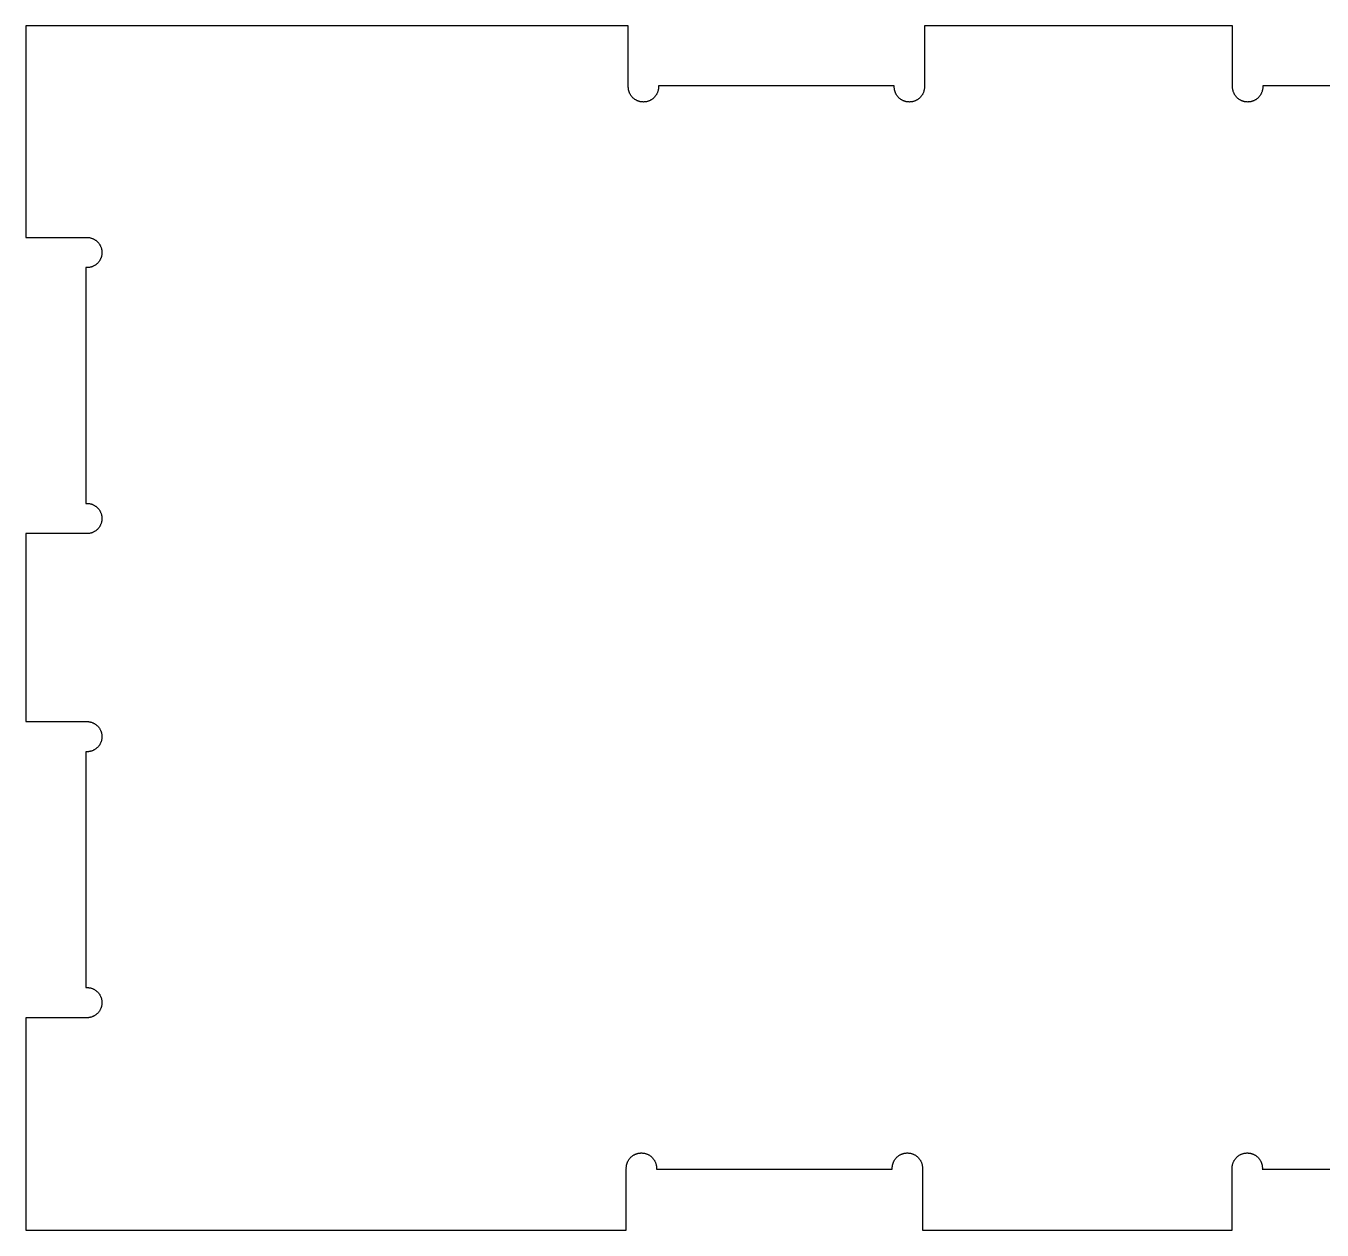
# Model space of a CAD drawing. Header units: millimetres. Extents: x 3.9 to 89.7, y 2 to 66.4.
# Drawn here: x 3.95 to 46.84, y 26.51 to 66.35 of the extents above; entities that cross this region are included whole.
import ezdxf

# ---------------------------------------------------------------- set-up
doc = ezdxf.new("R2010")
doc.units = ezdxf.units.MM
doc.layers.add('Cut', color=12, linetype='Continuous', true_color=0xc80000)

msp = doc.modelspace()

# ---------------------------------------------------------------- linework, layer by layer
at = {"layer": 'Cut'}
for p, q in [((23.881, 66.355), (3.947, 66.355)), ((3.947, 66.355), (3.947, 59.357)), ((23.881, 64.37), (23.881, 66.355)), ((43.877, 66.355), (33.681, 66.355)), ((33.681, 66.355), (33.681, 64.37)), ((43.877, 64.37), (43.877, 66.355)), ((23.88, 64.336), (23.881, 64.353)), ((23.881, 64.353), (23.881, 64.37)), ((23.881, 64.37), (23.881, 64.37)), ((32.682, 64.37), (24.879, 64.37)), ((24.879, 64.37), (24.88, 64.353)), ((24.88, 64.353), (24.88, 64.336)), ((32.681, 64.353), (32.682, 64.37)), ((32.681, 64.336), (32.681, 64.353)), ((33.681, 64.37), (33.68, 64.37)), ((33.68, 64.37), (33.68, 64.353)), ((33.68, 64.353), (33.681, 64.336)), ((43.876, 64.353), (43.877, 64.37)), ((43.876, 64.336), (43.876, 64.353)), ((43.877, 64.37), (43.877, 64.37)), ((52.678, 64.37), (44.875, 64.37)), ((44.875, 64.37), (44.876, 64.353)), ((44.876, 64.353), (44.876, 64.336)), ((23.881, 64.318), (23.88, 64.336)), ((23.882, 64.301), (23.881, 64.318)), ((23.883, 64.283), (23.882, 64.301)), ((23.885, 64.266), (23.883, 64.283)), ((23.888, 64.249), (23.885, 64.266)), ((23.892, 64.232), (23.888, 64.249)), ((23.896, 64.215), (23.892, 64.232)), ((23.9, 64.198), (23.896, 64.215)), ((23.905, 64.182), (23.9, 64.198)), ((23.911, 64.165), (23.905, 64.182)), ((23.917, 64.149), (23.911, 64.165)), ((23.924, 64.133), (23.917, 64.149)), ((23.931, 64.117), (23.924, 64.133)), ((23.939, 64.102), (23.931, 64.117)), ((23.948, 64.086), (23.939, 64.102)), ((23.957, 64.071), (23.948, 64.086)), ((23.966, 64.057), (23.957, 64.071)), ((23.976, 64.043), (23.966, 64.057)), ((23.987, 64.029), (23.976, 64.043)), ((23.998, 64.015), (23.987, 64.029)), ((24.009, 64.002), (23.998, 64.015)), ((24.021, 63.989), (24.009, 64.002)), ((24.034, 63.977), (24.021, 63.989)), ((24.046, 63.965), (24.034, 63.977)), ((24.06, 63.954), (24.046, 63.965)), ((24.073, 63.943), (24.06, 63.954)), ((24.087, 63.933), (24.073, 63.943)), ((24.101, 63.923), (24.087, 63.933)), ((24.116, 63.913), (24.101, 63.923)), ((24.131, 63.904), (24.116, 63.913)), ((24.645, 63.913), (24.63, 63.904)), ((24.659, 63.923), (24.645, 63.913)), ((24.674, 63.933), (24.659, 63.923)), ((24.688, 63.943), (24.674, 63.933)), ((24.701, 63.954), (24.688, 63.943)), ((24.714, 63.965), (24.701, 63.954)), ((24.727, 63.977), (24.714, 63.965)), ((24.739, 63.989), (24.727, 63.977)), ((24.751, 64.002), (24.739, 63.989)), ((24.763, 64.015), (24.751, 64.002)), ((24.774, 64.029), (24.763, 64.015)), ((24.784, 64.043), (24.774, 64.029)), ((24.794, 64.057), (24.784, 64.043)), ((24.804, 64.071), (24.794, 64.057)), ((24.813, 64.086), (24.804, 64.071)), ((24.821, 64.102), (24.813, 64.086)), ((24.829, 64.117), (24.821, 64.102)), ((24.837, 64.133), (24.829, 64.117)), ((24.843, 64.149), (24.837, 64.133)), ((24.85, 64.165), (24.843, 64.149)), ((24.855, 64.182), (24.85, 64.165)), ((24.861, 64.198), (24.855, 64.182)), ((24.865, 64.215), (24.861, 64.198)), ((24.869, 64.232), (24.865, 64.215)), ((24.872, 64.249), (24.869, 64.232)), ((24.875, 64.266), (24.872, 64.249)), ((24.877, 64.283), (24.875, 64.266)), ((24.879, 64.301), (24.877, 64.283)), ((24.88, 64.318), (24.879, 64.301)), ((24.88, 64.336), (24.88, 64.318)), ((32.681, 64.318), (32.681, 64.336)), ((32.682, 64.301), (32.681, 64.318)), ((32.684, 64.283), (32.682, 64.301)), ((32.686, 64.266), (32.684, 64.283)), ((32.689, 64.249), (32.686, 64.266)), ((32.692, 64.232), (32.689, 64.249)), ((32.696, 64.215), (32.692, 64.232)), ((32.701, 64.198), (32.696, 64.215)), ((32.706, 64.182), (32.701, 64.198)), ((32.711, 64.165), (32.706, 64.182)), ((32.718, 64.149), (32.711, 64.165)), ((32.724, 64.133), (32.718, 64.149)), ((32.732, 64.117), (32.724, 64.133)), ((32.74, 64.102), (32.732, 64.117)), ((32.748, 64.086), (32.74, 64.102)), ((32.757, 64.071), (32.748, 64.086)), ((32.767, 64.057), (32.757, 64.071)), ((32.777, 64.043), (32.767, 64.057)), ((32.787, 64.029), (32.777, 64.043)), ((32.798, 64.015), (32.787, 64.029)), ((32.81, 64.002), (32.798, 64.015)), ((32.822, 63.989), (32.81, 64.002)), ((32.834, 63.977), (32.822, 63.989)), ((32.847, 63.965), (32.834, 63.977)), ((32.86, 63.954), (32.847, 63.965)), ((32.873, 63.943), (32.86, 63.954)), ((32.887, 63.933), (32.873, 63.943)), ((32.902, 63.923), (32.887, 63.933)), ((32.916, 63.913), (32.902, 63.923)), ((32.931, 63.904), (32.916, 63.913)), ((33.445, 63.913), (33.43, 63.904)), ((33.46, 63.923), (33.445, 63.913)), ((33.474, 63.933), (33.46, 63.923)), ((33.488, 63.943), (33.474, 63.933)), ((33.501, 63.954), (33.488, 63.943)), ((33.515, 63.965), (33.501, 63.954)), ((33.527, 63.977), (33.515, 63.965)), ((33.54, 63.989), (33.527, 63.977)), ((33.552, 64.002), (33.54, 63.989)), ((33.563, 64.015), (33.552, 64.002)), ((33.574, 64.029), (33.563, 64.015)), ((33.585, 64.043), (33.574, 64.029)), ((33.595, 64.057), (33.585, 64.043)), ((33.604, 64.071), (33.595, 64.057)), ((33.613, 64.086), (33.604, 64.071)), ((33.622, 64.102), (33.613, 64.086)), ((33.63, 64.117), (33.622, 64.102)), ((33.637, 64.133), (33.63, 64.117)), ((33.644, 64.149), (33.637, 64.133)), ((33.65, 64.165), (33.644, 64.149)), ((33.656, 64.182), (33.65, 64.165)), ((33.661, 64.198), (33.656, 64.182)), ((33.665, 64.215), (33.661, 64.198)), ((33.669, 64.232), (33.665, 64.215)), ((33.673, 64.249), (33.669, 64.232)), ((33.676, 64.266), (33.673, 64.249)), ((33.678, 64.283), (33.676, 64.266)), ((33.679, 64.301), (33.678, 64.283)), ((33.68, 64.318), (33.679, 64.301)), ((33.681, 64.336), (33.68, 64.318)), ((43.877, 64.318), (43.876, 64.336)), ((43.878, 64.301), (43.877, 64.318)), ((43.879, 64.283), (43.878, 64.301)), ((43.881, 64.266), (43.879, 64.283)), ((43.884, 64.249), (43.881, 64.266)), ((43.887, 64.232), (43.884, 64.249)), ((43.891, 64.215), (43.887, 64.232)), ((43.896, 64.198), (43.891, 64.215)), ((43.901, 64.182), (43.896, 64.198)), ((43.907, 64.165), (43.901, 64.182)), ((43.913, 64.149), (43.907, 64.165)), ((43.92, 64.133), (43.913, 64.149)), ((43.927, 64.117), (43.92, 64.133)), ((43.935, 64.102), (43.927, 64.117)), ((43.944, 64.086), (43.935, 64.102)), ((43.953, 64.071), (43.944, 64.086)), ((43.962, 64.057), (43.953, 64.071)), ((43.972, 64.043), (43.962, 64.057)), ((43.983, 64.029), (43.972, 64.043)), ((43.994, 64.015), (43.983, 64.029)), ((44.005, 64.002), (43.994, 64.015)), ((44.017, 63.989), (44.005, 64.002)), ((44.03, 63.977), (44.017, 63.989)), ((44.042, 63.965), (44.03, 63.977)), ((44.055, 63.954), (44.042, 63.965)), ((44.069, 63.943), (44.055, 63.954)), ((44.083, 63.933), (44.069, 63.943)), ((44.097, 63.923), (44.083, 63.933)), ((44.112, 63.913), (44.097, 63.923)), ((44.127, 63.904), (44.112, 63.913)), ((44.641, 63.913), (44.626, 63.904)), ((44.655, 63.923), (44.641, 63.913)), ((44.669, 63.933), (44.655, 63.923)), ((44.683, 63.943), (44.669, 63.933)), ((44.697, 63.954), (44.683, 63.943)), ((44.71, 63.965), (44.697, 63.954)), ((44.723, 63.977), (44.71, 63.965)), ((44.735, 63.989), (44.723, 63.977)), ((44.747, 64.002), (44.735, 63.989)), ((44.759, 64.015), (44.747, 64.002)), ((44.77, 64.029), (44.759, 64.015)), ((44.78, 64.043), (44.77, 64.029)), ((44.79, 64.057), (44.78, 64.043)), ((44.8, 64.071), (44.79, 64.057)), ((44.809, 64.086), (44.8, 64.071)), ((44.817, 64.102), (44.809, 64.086)), ((44.825, 64.117), (44.817, 64.102)), ((44.832, 64.133), (44.825, 64.117)), ((44.839, 64.149), (44.832, 64.133)), ((44.846, 64.165), (44.839, 64.149)), ((44.851, 64.182), (44.846, 64.165)), ((44.856, 64.198), (44.851, 64.182)), ((44.861, 64.215), (44.856, 64.198)), ((44.865, 64.232), (44.861, 64.215)), ((44.868, 64.249), (44.865, 64.232)), ((44.871, 64.266), (44.868, 64.249)), ((44.873, 64.283), (44.871, 64.266)), ((44.875, 64.301), (44.873, 64.283)), ((44.876, 64.318), (44.875, 64.301)), ((44.876, 64.336), (44.876, 64.318)), ((24.146, 63.896), (24.131, 63.904)), ((24.162, 63.888), (24.146, 63.896)), ((24.177, 63.88), (24.162, 63.888)), ((24.193, 63.874), (24.177, 63.88)), ((24.21, 63.867), (24.193, 63.874)), ((24.226, 63.862), (24.21, 63.867)), ((24.243, 63.857), (24.226, 63.862)), ((24.26, 63.852), (24.243, 63.857)), ((24.277, 63.848), (24.26, 63.852)), ((24.294, 63.845), (24.277, 63.848)), ((24.311, 63.842), (24.294, 63.845)), ((24.328, 63.84), (24.311, 63.842)), ((24.345, 63.839), (24.328, 63.84)), ((24.363, 63.838), (24.345, 63.839)), ((24.38, 63.837), (24.363, 63.838)), ((24.398, 63.838), (24.38, 63.837)), ((24.415, 63.839), (24.398, 63.838)), ((24.432, 63.84), (24.415, 63.839)), ((24.45, 63.842), (24.432, 63.84)), ((24.467, 63.845), (24.45, 63.842)), ((24.484, 63.848), (24.467, 63.845)), ((24.501, 63.852), (24.484, 63.848)), ((24.518, 63.857), (24.501, 63.852)), ((24.534, 63.862), (24.518, 63.857)), ((24.551, 63.867), (24.534, 63.862)), ((24.567, 63.874), (24.551, 63.867)), ((24.583, 63.88), (24.567, 63.874)), ((24.599, 63.888), (24.583, 63.88)), ((24.615, 63.896), (24.599, 63.888)), ((24.63, 63.904), (24.615, 63.896)), ((32.946, 63.896), (32.931, 63.904)), ((32.962, 63.888), (32.946, 63.896)), ((32.978, 63.88), (32.962, 63.888)), ((32.994, 63.874), (32.978, 63.88)), ((33.01, 63.867), (32.994, 63.874)), ((33.027, 63.862), (33.01, 63.867)), ((33.043, 63.857), (33.027, 63.862)), ((33.06, 63.852), (33.043, 63.857)), ((33.077, 63.848), (33.06, 63.852)), ((33.094, 63.845), (33.077, 63.848)), ((33.111, 63.842), (33.094, 63.845)), ((33.129, 63.84), (33.111, 63.842)), ((33.146, 63.839), (33.129, 63.84)), ((33.163, 63.838), (33.146, 63.839)), ((33.181, 63.837), (33.163, 63.838)), ((33.198, 63.838), (33.181, 63.837)), ((33.216, 63.839), (33.198, 63.838)), ((33.233, 63.84), (33.216, 63.839)), ((33.25, 63.842), (33.233, 63.84)), ((33.267, 63.845), (33.25, 63.842)), ((33.284, 63.848), (33.267, 63.845)), ((33.301, 63.852), (33.284, 63.848)), ((33.318, 63.857), (33.301, 63.852)), ((33.335, 63.862), (33.318, 63.857)), ((33.351, 63.867), (33.335, 63.862)), ((33.368, 63.874), (33.351, 63.867)), ((33.384, 63.88), (33.368, 63.874)), ((33.399, 63.888), (33.384, 63.88)), ((33.415, 63.896), (33.399, 63.888)), ((33.43, 63.904), (33.415, 63.896)), ((44.142, 63.896), (44.127, 63.904)), ((44.157, 63.888), (44.142, 63.896)), ((44.173, 63.88), (44.157, 63.888)), ((44.189, 63.874), (44.173, 63.88)), ((44.206, 63.867), (44.189, 63.874)), ((44.222, 63.862), (44.206, 63.867)), ((44.239, 63.857), (44.222, 63.862)), ((44.256, 63.852), (44.239, 63.857)), ((44.272, 63.848), (44.256, 63.852)), ((44.29, 63.845), (44.272, 63.848)), ((44.307, 63.842), (44.29, 63.845)), ((44.324, 63.84), (44.307, 63.842)), ((44.341, 63.839), (44.324, 63.84)), ((44.359, 63.838), (44.341, 63.839)), ((44.376, 63.837), (44.359, 63.838)), ((44.394, 63.838), (44.376, 63.837)), ((44.411, 63.839), (44.394, 63.838)), ((44.428, 63.84), (44.411, 63.839)), ((44.446, 63.842), (44.428, 63.84)), ((44.463, 63.845), (44.446, 63.842)), ((44.48, 63.848), (44.463, 63.845)), ((44.497, 63.852), (44.48, 63.848)), ((44.514, 63.857), (44.497, 63.852)), ((44.53, 63.862), (44.514, 63.857)), ((44.547, 63.867), (44.53, 63.862)), ((44.563, 63.874), (44.547, 63.867)), ((44.579, 63.88), (44.563, 63.874)), ((44.595, 63.888), (44.579, 63.88)), ((44.61, 63.896), (44.595, 63.888)), ((44.626, 63.904), (44.61, 63.896)), ((3.947, 59.357), (5.93, 59.357)), ((5.93, 59.357), (5.93, 59.356)), ((5.93, 59.356), (5.947, 59.356)), ((5.947, 59.356), (5.964, 59.357)), ((5.964, 59.357), (5.982, 59.356)), ((5.982, 59.356), (5.999, 59.355)), ((5.999, 59.355), (6.017, 59.354)), ((6.017, 59.354), (6.034, 59.352)), ((6.034, 59.352), (6.051, 59.349)), ((6.051, 59.349), (6.068, 59.345)), ((6.068, 59.345), (6.085, 59.342)), ((6.085, 59.342), (6.102, 59.337)), ((6.102, 59.337), (6.119, 59.332)), ((6.119, 59.332), (6.135, 59.326)), ((6.135, 59.326), (6.151, 59.32)), ((6.151, 59.32), (6.167, 59.313)), ((6.167, 59.313), (6.183, 59.306)), ((6.183, 59.306), (6.198, 59.298)), ((6.198, 59.298), (6.214, 59.289)), ((6.214, 59.289), (6.229, 59.28)), ((6.229, 59.28), (6.243, 59.271)), ((6.243, 59.271), (6.257, 59.261)), ((6.257, 59.261), (6.271, 59.25)), ((6.271, 59.25), (6.285, 59.239)), ((6.285, 59.239), (6.298, 59.228)), ((6.298, 59.228), (6.311, 59.216)), ((6.311, 59.216), (6.323, 59.203)), ((6.323, 59.203), (6.335, 59.191)), ((6.335, 59.191), (6.346, 59.178)), ((6.346, 59.178), (6.357, 59.164)), ((6.357, 59.164), (6.368, 59.15)), ((6.368, 59.15), (6.378, 59.136)), ((6.378, 59.136), (6.387, 59.121)), ((6.387, 59.121), (6.396, 59.106)), ((6.396, 59.106), (6.404, 59.091)), ((6.404, 59.091), (6.412, 59.075)), ((6.412, 59.075), (6.42, 59.06)), ((6.42, 59.06), (6.426, 59.044)), ((6.426, 59.044), (6.433, 59.027)), ((6.433, 59.027), (6.438, 59.011)), ((6.438, 59.011), (6.443, 58.994)), ((6.443, 58.994), (6.448, 58.977)), ((6.448, 58.977), (6.452, 58.96)), ((6.452, 58.96), (6.455, 58.943)), ((6.455, 58.77), (6.452, 58.753)), ((6.455, 58.943), (6.458, 58.926)), ((6.458, 58.787), (6.455, 58.77)), ((6.458, 58.926), (6.46, 58.909)), ((6.46, 58.805), (6.458, 58.787)), ((6.46, 58.909), (6.461, 58.892)), ((6.461, 58.822), (6.46, 58.805)), ((6.461, 58.892), (6.462, 58.874)), ((6.462, 58.839), (6.461, 58.822)), ((6.462, 58.874), (6.463, 58.857)), ((6.463, 58.857), (6.462, 58.839)), ((5.947, 58.357), (5.93, 58.358)), ((5.93, 58.358), (5.93, 50.555)), ((5.964, 58.357), (5.947, 58.357)), ((5.982, 58.357), (5.964, 58.357)), ((5.999, 58.358), (5.982, 58.357)), ((6.017, 58.36), (5.999, 58.358)), ((6.034, 58.362), (6.017, 58.36)), ((6.051, 58.365), (6.034, 58.362)), ((6.068, 58.368), (6.051, 58.365)), ((6.085, 58.372), (6.068, 58.368)), ((6.102, 58.377), (6.085, 58.372)), ((6.119, 58.382), (6.102, 58.377)), ((6.135, 58.387), (6.119, 58.382)), ((6.151, 58.394), (6.135, 58.387)), ((6.167, 58.401), (6.151, 58.394)), ((6.183, 58.408), (6.167, 58.401)), ((6.198, 58.416), (6.183, 58.408)), ((6.214, 58.424), (6.198, 58.416)), ((6.229, 58.433), (6.214, 58.424)), ((6.243, 58.443), (6.229, 58.433)), ((6.257, 58.453), (6.243, 58.443)), ((6.271, 58.463), (6.257, 58.453)), ((6.285, 58.474), (6.271, 58.463)), ((6.298, 58.486), (6.285, 58.474)), ((6.311, 58.498), (6.298, 58.486)), ((6.323, 58.51), (6.311, 58.498)), ((6.335, 58.523), (6.323, 58.51)), ((6.346, 58.536), (6.335, 58.523)), ((6.357, 58.55), (6.346, 58.536)), ((6.368, 58.563), (6.357, 58.55)), ((6.378, 58.578), (6.368, 58.563)), ((6.387, 58.592), (6.378, 58.578)), ((6.396, 58.607), (6.387, 58.592)), ((6.404, 58.623), (6.396, 58.607)), ((6.412, 58.638), (6.404, 58.623)), ((6.42, 58.654), (6.412, 58.638)), ((6.426, 58.67), (6.42, 58.654)), ((6.433, 58.686), (6.426, 58.67)), ((6.438, 58.703), (6.433, 58.686)), ((6.443, 58.719), (6.438, 58.703)), ((6.448, 58.736), (6.443, 58.719)), ((6.452, 58.753), (6.448, 58.736)), ((5.93, 50.555), (5.947, 50.556)), ((5.947, 50.556), (5.964, 50.556)), ((5.964, 50.556), (5.982, 50.556)), ((5.982, 50.556), (5.999, 50.555)), ((5.999, 50.555), (6.017, 50.553)), ((6.017, 50.553), (6.034, 50.551)), ((6.034, 50.551), (6.051, 50.548)), ((6.051, 50.548), (6.068, 50.545)), ((6.068, 50.545), (6.085, 50.541)), ((6.085, 50.541), (6.102, 50.537)), ((6.102, 50.537), (6.119, 50.531)), ((6.119, 50.531), (6.135, 50.526)), ((6.135, 50.526), (6.151, 50.519)), ((6.151, 50.519), (6.167, 50.513)), ((6.167, 50.513), (6.183, 50.505)), ((6.183, 50.505), (6.198, 50.497)), ((6.198, 50.497), (6.214, 50.489)), ((6.214, 50.489), (6.229, 50.48)), ((6.229, 50.48), (6.243, 50.47)), ((6.243, 50.47), (6.257, 50.46)), ((6.257, 50.46), (6.271, 50.45)), ((6.271, 50.45), (6.285, 50.439)), ((6.285, 50.439), (6.298, 50.427)), ((6.298, 50.427), (6.311, 50.415)), ((6.311, 50.415), (6.323, 50.403)), ((6.323, 50.403), (6.335, 50.39)), ((6.335, 50.39), (6.346, 50.377)), ((6.346, 50.377), (6.357, 50.364)), ((6.357, 50.364), (6.368, 50.35)), ((6.368, 50.35), (6.378, 50.335)), ((6.378, 50.335), (6.387, 50.321)), ((6.387, 50.321), (6.396, 50.306)), ((6.396, 50.306), (6.404, 50.291)), ((6.404, 50.291), (6.412, 50.275)), ((6.412, 50.275), (6.42, 50.259)), ((6.42, 50.259), (6.426, 50.243)), ((6.426, 50.243), (6.433, 50.227)), ((6.433, 50.227), (6.438, 50.21)), ((6.438, 50.21), (6.443, 50.194)), ((6.443, 50.194), (6.448, 50.177)), ((6.368, 49.763), (6.357, 49.749)), ((6.378, 49.777), (6.368, 49.763)), ((6.387, 49.792), (6.378, 49.777)), ((6.396, 49.807), (6.387, 49.792)), ((6.404, 49.822), (6.396, 49.807)), ((6.412, 49.838), (6.404, 49.822)), ((6.42, 49.853), (6.412, 49.838)), ((6.426, 49.869), (6.42, 49.853)), ((6.433, 49.886), (6.426, 49.869)), ((6.438, 49.902), (6.433, 49.886)), ((6.443, 49.919), (6.438, 49.902)), ((6.448, 49.936), (6.443, 49.919)), ((6.448, 50.177), (6.452, 50.16)), ((6.452, 49.953), (6.448, 49.936)), ((6.452, 50.16), (6.455, 50.143)), ((6.455, 49.97), (6.452, 49.953)), ((6.455, 50.143), (6.458, 50.126)), ((6.458, 49.987), (6.455, 49.97)), ((6.458, 50.126), (6.46, 50.108)), ((6.46, 50.004), (6.458, 49.987)), ((6.46, 50.108), (6.461, 50.091)), ((6.461, 50.022), (6.46, 50.004)), ((6.461, 50.091), (6.462, 50.074)), ((6.462, 50.039), (6.461, 50.022)), ((6.462, 50.074), (6.463, 50.056)), ((6.463, 50.056), (6.462, 50.039)), ((5.93, 49.557), (3.947, 49.557)), ((3.947, 49.557), (3.947, 43.337)), ((5.947, 49.557), (5.93, 49.557)), ((5.93, 49.557), (5.93, 49.557)), ((5.964, 49.556), (5.947, 49.557)), ((5.982, 49.557), (5.964, 49.556)), ((5.999, 49.558), (5.982, 49.557)), ((6.017, 49.559), (5.999, 49.558)), ((6.034, 49.561), (6.017, 49.559)), ((6.051, 49.564), (6.034, 49.561)), ((6.068, 49.568), (6.051, 49.564)), ((6.085, 49.572), (6.068, 49.568)), ((6.102, 49.576), (6.085, 49.572)), ((6.119, 49.581), (6.102, 49.576)), ((6.135, 49.587), (6.119, 49.581)), ((6.151, 49.593), (6.135, 49.587)), ((6.167, 49.6), (6.151, 49.593)), ((6.183, 49.607), (6.167, 49.6)), ((6.198, 49.615), (6.183, 49.607)), ((6.214, 49.624), (6.198, 49.615)), ((6.229, 49.633), (6.214, 49.624)), ((6.243, 49.642), (6.229, 49.633)), ((6.257, 49.652), (6.243, 49.642)), ((6.271, 49.663), (6.257, 49.652)), ((6.285, 49.674), (6.271, 49.663)), ((6.298, 49.685), (6.285, 49.674)), ((6.311, 49.697), (6.298, 49.685)), ((6.323, 49.71), (6.311, 49.697)), ((6.335, 49.722), (6.323, 49.71)), ((6.346, 49.736), (6.335, 49.722)), ((6.357, 49.749), (6.346, 49.736)), ((3.947, 43.337), (5.93, 43.337)), ((5.93, 43.337), (5.93, 43.336)), ((5.93, 43.336), (5.947, 43.337)), ((5.947, 43.337), (5.964, 43.338)), ((5.964, 43.338), (5.982, 43.337)), ((5.982, 43.337), (5.999, 43.336)), ((5.999, 43.336), (6.017, 43.335)), ((6.017, 43.335), (6.034, 43.332)), ((6.034, 43.332), (6.051, 43.33)), ((6.051, 43.33), (6.068, 43.326)), ((6.068, 43.326), (6.085, 43.322)), ((6.085, 43.322), (6.102, 43.318)), ((6.102, 43.318), (6.119, 43.313)), ((6.119, 43.313), (6.135, 43.307)), ((6.135, 43.307), (6.151, 43.301)), ((6.151, 43.301), (6.167, 43.294)), ((6.167, 43.294), (6.183, 43.286)), ((6.183, 43.286), (6.198, 43.278)), ((6.198, 43.278), (6.214, 43.27)), ((6.214, 43.27), (6.229, 43.261)), ((6.229, 43.261), (6.243, 43.251)), ((6.243, 43.251), (6.257, 43.241)), ((6.257, 43.241), (6.271, 43.231)), ((6.271, 43.231), (6.285, 43.22)), ((6.285, 43.22), (6.298, 43.208)), ((6.298, 43.208), (6.311, 43.197)), ((6.311, 43.197), (6.323, 43.184)), ((6.323, 43.184), (6.335, 43.171)), ((6.335, 43.171), (6.346, 43.158)), ((6.346, 43.158), (6.357, 43.145)), ((6.357, 43.145), (6.368, 43.131)), ((6.368, 43.131), (6.378, 43.117)), ((6.378, 43.117), (6.387, 43.102)), ((6.387, 43.102), (6.396, 43.087)), ((6.396, 43.087), (6.404, 43.072)), ((6.404, 43.072), (6.412, 43.056)), ((6.412, 43.056), (6.42, 43.04)), ((6.42, 43.04), (6.426, 43.024)), ((6.426, 43.024), (6.433, 43.008)), ((6.433, 43.008), (6.438, 42.992)), ((6.438, 42.992), (6.443, 42.975)), ((6.443, 42.975), (6.448, 42.958)), ((6.448, 42.958), (6.452, 42.941)), ((6.452, 42.941), (6.455, 42.924)), ((6.455, 42.924), (6.458, 42.907)), ((6.458, 42.907), (6.46, 42.89)), ((6.298, 42.467), (6.285, 42.455)), ((6.311, 42.479), (6.298, 42.467)), ((6.323, 42.491), (6.311, 42.479)), ((6.335, 42.504), (6.323, 42.491)), ((6.346, 42.517), (6.335, 42.504)), ((6.357, 42.53), (6.346, 42.517)), ((6.368, 42.544), (6.357, 42.53)), ((6.378, 42.559), (6.368, 42.544)), ((6.387, 42.573), (6.378, 42.559)), ((6.396, 42.588), (6.387, 42.573)), ((6.404, 42.603), (6.396, 42.588)), ((6.412, 42.619), (6.404, 42.603)), ((6.42, 42.635), (6.412, 42.619)), ((6.426, 42.651), (6.42, 42.635)), ((6.433, 42.667), (6.426, 42.651)), ((6.438, 42.683), (6.433, 42.667)), ((6.443, 42.7), (6.438, 42.683)), ((6.448, 42.717), (6.443, 42.7)), ((6.452, 42.734), (6.448, 42.717)), ((6.455, 42.751), (6.452, 42.734)), ((6.458, 42.768), (6.455, 42.751)), ((6.46, 42.785), (6.458, 42.768)), ((6.46, 42.89), (6.461, 42.872)), ((6.461, 42.803), (6.46, 42.785)), ((6.461, 42.872), (6.462, 42.855)), ((6.462, 42.82), (6.461, 42.803)), ((6.462, 42.855), (6.463, 42.838)), ((6.463, 42.838), (6.462, 42.82)), ((5.947, 42.338), (5.93, 42.339)), ((5.93, 42.339), (5.93, 34.536)), ((5.964, 42.338), (5.947, 42.338)), ((5.982, 42.338), (5.964, 42.338)), ((5.999, 42.339), (5.982, 42.338)), ((6.017, 42.34), (5.999, 42.339)), ((6.034, 42.343), (6.017, 42.34)), ((6.051, 42.345), (6.034, 42.343)), ((6.068, 42.349), (6.051, 42.345)), ((6.085, 42.353), (6.068, 42.349)), ((6.102, 42.357), (6.085, 42.353)), ((6.119, 42.362), (6.102, 42.357)), ((6.135, 42.368), (6.119, 42.362)), ((6.151, 42.374), (6.135, 42.368)), ((6.167, 42.381), (6.151, 42.374)), ((6.183, 42.389), (6.167, 42.381)), ((6.198, 42.397), (6.183, 42.389)), ((6.214, 42.405), (6.198, 42.397)), ((6.229, 42.414), (6.214, 42.405)), ((6.243, 42.424), (6.229, 42.414)), ((6.257, 42.434), (6.243, 42.424)), ((6.271, 42.444), (6.257, 42.434)), ((6.285, 42.455), (6.271, 42.444)), ((5.93, 34.536), (5.947, 34.537)), ((5.947, 34.537), (5.964, 34.537)), ((5.964, 34.537), (5.982, 34.537)), ((5.982, 34.537), (5.999, 34.536)), ((5.999, 34.536), (6.017, 34.534)), ((6.017, 34.534), (6.034, 34.532)), ((6.034, 34.532), (6.051, 34.529)), ((6.051, 34.529), (6.068, 34.526)), ((6.068, 34.526), (6.085, 34.522)), ((6.085, 34.522), (6.102, 34.517)), ((6.102, 34.517), (6.119, 34.512)), ((6.119, 34.512), (6.135, 34.506)), ((6.135, 34.506), (6.151, 34.5)), ((6.151, 34.5), (6.167, 34.493)), ((6.167, 34.493), (6.183, 34.486)), ((6.183, 34.486), (6.198, 34.478)), ((6.198, 34.478), (6.214, 34.47)), ((6.214, 34.47), (6.229, 34.461)), ((6.229, 34.461), (6.243, 34.451)), ((6.243, 34.451), (6.257, 34.441)), ((6.257, 34.441), (6.271, 34.43)), ((6.271, 34.43), (6.285, 34.419)), ((6.285, 34.419), (6.298, 34.408)), ((6.298, 34.408), (6.311, 34.396)), ((6.311, 34.396), (6.323, 34.384)), ((6.323, 34.384), (6.335, 34.371)), ((6.335, 34.371), (6.346, 34.358)), ((6.346, 34.358), (6.357, 34.344)), ((6.357, 34.344), (6.368, 34.33)), ((6.368, 34.33), (6.378, 34.316)), ((6.378, 34.316), (6.387, 34.302)), ((6.387, 34.302), (6.396, 34.287)), ((6.396, 34.287), (6.404, 34.271)), ((6.404, 34.271), (6.412, 34.256)), ((6.412, 34.256), (6.42, 34.24)), ((6.42, 34.24), (6.426, 34.224)), ((6.426, 34.224), (6.433, 34.208)), ((6.433, 34.208), (6.438, 34.191)), ((6.438, 34.191), (6.443, 34.175)), ((6.443, 33.9), (6.438, 33.883)), ((6.443, 34.175), (6.448, 34.158)), ((6.448, 33.916), (6.443, 33.9)), ((6.448, 34.158), (6.452, 34.141)), ((6.452, 33.933), (6.448, 33.916)), ((6.452, 34.141), (6.455, 34.124)), ((6.455, 33.95), (6.452, 33.933)), ((6.455, 34.124), (6.458, 34.107)), ((6.458, 33.968), (6.455, 33.95)), ((6.458, 34.107), (6.46, 34.089)), ((6.46, 33.985), (6.458, 33.968)), ((6.46, 34.089), (6.461, 34.072)), ((6.461, 34.002), (6.46, 33.985)), ((6.461, 34.072), (6.462, 34.055)), ((6.462, 34.02), (6.461, 34.002)), ((6.462, 34.055), (6.463, 34.037)), ((6.463, 34.037), (6.462, 34.02)), ((5.93, 33.537), (3.947, 33.537)), ((3.947, 33.537), (3.947, 26.512)), ((5.947, 33.537), (5.93, 33.538)), ((5.93, 33.538), (5.93, 33.537)), ((5.964, 33.537), (5.947, 33.537)), ((5.982, 33.537), (5.964, 33.537)), ((5.999, 33.538), (5.982, 33.537)), ((6.017, 33.54), (5.999, 33.538)), ((6.034, 33.542), (6.017, 33.54)), ((6.051, 33.545), (6.034, 33.542)), ((6.068, 33.548), (6.051, 33.545)), ((6.085, 33.552), (6.068, 33.548)), ((6.102, 33.557), (6.085, 33.552)), ((6.119, 33.562), (6.102, 33.557)), ((6.135, 33.568), (6.119, 33.562)), ((6.151, 33.574), (6.135, 33.568)), ((6.167, 33.581), (6.151, 33.574)), ((6.183, 33.588), (6.167, 33.581)), ((6.198, 33.596), (6.183, 33.588)), ((6.214, 33.605), (6.198, 33.596)), ((6.229, 33.614), (6.214, 33.605)), ((6.243, 33.623), (6.229, 33.614)), ((6.257, 33.633), (6.243, 33.623)), ((6.271, 33.644), (6.257, 33.633)), ((6.285, 33.655), (6.271, 33.644)), ((6.298, 33.666), (6.285, 33.655)), ((6.311, 33.678), (6.298, 33.666)), ((6.323, 33.69), (6.311, 33.678)), ((6.335, 33.703), (6.323, 33.69)), ((6.346, 33.716), (6.335, 33.703)), ((6.357, 33.73), (6.346, 33.716)), ((6.368, 33.744), (6.357, 33.73)), ((6.378, 33.758), (6.368, 33.744)), ((6.387, 33.773), (6.378, 33.758)), ((6.396, 33.788), (6.387, 33.773)), ((6.404, 33.803), (6.396, 33.788)), ((6.412, 33.818), (6.404, 33.803)), ((6.42, 33.834), (6.412, 33.818)), ((6.426, 33.85), (6.42, 33.834)), ((6.433, 33.866), (6.426, 33.85)), ((6.438, 33.883), (6.433, 33.866)), ((23.845, 28.736), (23.851, 28.752)), ((23.851, 28.752), (23.858, 28.768)), ((23.858, 28.768), (23.866, 28.784)), ((23.866, 28.784), (23.874, 28.799)), ((23.874, 28.799), (23.882, 28.814)), ((23.882, 28.814), (23.891, 28.829)), ((23.891, 28.829), (23.901, 28.844)), ((23.901, 28.844), (23.911, 28.858)), ((23.911, 28.858), (23.921, 28.872)), ((23.921, 28.872), (23.932, 28.885)), ((23.932, 28.885), (23.943, 28.899)), ((23.943, 28.899), (23.955, 28.911)), ((23.955, 28.911), (23.968, 28.924)), ((23.968, 28.924), (23.98, 28.935)), ((23.98, 28.935), (23.994, 28.947)), ((23.994, 28.947), (24.007, 28.958)), ((24.007, 28.958), (24.021, 28.968)), ((24.021, 28.968), (24.035, 28.978)), ((24.035, 28.978), (24.05, 28.988)), ((24.05, 28.988), (24.065, 28.997)), ((24.065, 28.997), (24.08, 29.005)), ((24.08, 29.005), (24.096, 29.013)), ((24.096, 29.013), (24.111, 29.02)), ((24.111, 29.02), (24.128, 29.027)), ((24.128, 29.027), (24.144, 29.033)), ((24.144, 29.033), (24.16, 29.039)), ((24.16, 29.039), (24.177, 29.044)), ((24.177, 29.044), (24.194, 29.048)), ((24.194, 29.048), (24.211, 29.052)), ((24.211, 29.052), (24.228, 29.056)), ((24.228, 29.056), (24.245, 29.058)), ((24.245, 29.058), (24.262, 29.061)), ((24.262, 29.061), (24.28, 29.062)), ((24.28, 29.062), (24.297, 29.063)), ((24.297, 29.063), (24.314, 29.063)), ((24.314, 29.063), (24.332, 29.063)), ((24.332, 29.063), (24.349, 29.062)), ((24.349, 29.062), (24.367, 29.061)), ((24.367, 29.061), (24.384, 29.058)), ((24.384, 29.058), (24.401, 29.056)), ((24.401, 29.056), (24.418, 29.052)), ((24.418, 29.052), (24.435, 29.048)), ((24.435, 29.048), (24.452, 29.044)), ((24.452, 29.044), (24.469, 29.039)), ((24.469, 29.039), (24.485, 29.033)), ((24.485, 29.033), (24.501, 29.027)), ((24.501, 29.027), (24.517, 29.02)), ((24.517, 29.02), (24.533, 29.013)), ((24.533, 29.013), (24.549, 29.005)), ((24.549, 29.005), (24.564, 28.997)), ((24.564, 28.997), (24.579, 28.988)), ((24.579, 28.988), (24.593, 28.978)), ((24.593, 28.978), (24.608, 28.968)), ((24.608, 28.968), (24.622, 28.958)), ((24.622, 28.958), (24.635, 28.947)), ((24.635, 28.947), (24.648, 28.935)), ((24.648, 28.935), (24.661, 28.924)), ((24.661, 28.924), (24.673, 28.911)), ((24.673, 28.911), (24.685, 28.899)), ((24.685, 28.899), (24.697, 28.885)), ((24.697, 28.885), (24.708, 28.872)), ((24.708, 28.872), (24.718, 28.858)), ((24.718, 28.858), (24.728, 28.844)), ((24.728, 28.844), (24.738, 28.829)), ((24.738, 28.829), (24.747, 28.814)), ((24.747, 28.814), (24.755, 28.799)), ((24.755, 28.799), (24.763, 28.784)), ((24.763, 28.784), (24.771, 28.768)), ((24.771, 28.768), (24.777, 28.752)), ((24.777, 28.752), (24.784, 28.736)), ((32.645, 28.736), (32.652, 28.752)), ((32.652, 28.752), (32.659, 28.768)), ((32.659, 28.768), (32.666, 28.784)), ((32.666, 28.784), (32.674, 28.799)), ((32.674, 28.799), (32.682, 28.814)), ((32.682, 28.814), (32.691, 28.829)), ((32.691, 28.829), (32.701, 28.844)), ((32.701, 28.844), (32.711, 28.858)), ((32.711, 28.858), (32.721, 28.872)), ((32.721, 28.872), (32.732, 28.885)), ((32.732, 28.885), (32.744, 28.899)), ((32.744, 28.899), (32.756, 28.911)), ((32.756, 28.911), (32.768, 28.924)), ((32.768, 28.924), (32.781, 28.935)), ((32.781, 28.935), (32.794, 28.947)), ((32.794, 28.947), (32.808, 28.958)), ((32.808, 28.958), (32.822, 28.968)), ((32.822, 28.968), (32.836, 28.978)), ((32.836, 28.978), (32.85, 28.988)), ((32.85, 28.988), (32.865, 28.997)), ((32.865, 28.997), (32.881, 29.005)), ((32.881, 29.005), (32.896, 29.013)), ((32.896, 29.013), (32.912, 29.02)), ((32.912, 29.02), (32.928, 29.027)), ((32.928, 29.027), (32.944, 29.033)), ((32.944, 29.033), (32.961, 29.039)), ((32.961, 29.039), (32.977, 29.044)), ((32.977, 29.044), (32.994, 29.048)), ((32.994, 29.048), (33.011, 29.052)), ((33.011, 29.052), (33.028, 29.056)), ((33.028, 29.056), (33.045, 29.058)), ((33.045, 29.058), (33.063, 29.061)), ((33.063, 29.061), (33.08, 29.062)), ((33.08, 29.062), (33.097, 29.063)), ((33.097, 29.063), (33.115, 29.063)), ((33.115, 29.063), (33.132, 29.063)), ((33.132, 29.063), (33.15, 29.062)), ((33.15, 29.062), (33.167, 29.061)), ((33.167, 29.061), (33.184, 29.058)), ((33.184, 29.058), (33.201, 29.056)), ((33.201, 29.056), (33.219, 29.052)), ((33.219, 29.052), (33.236, 29.048)), ((33.236, 29.048), (33.252, 29.044)), ((33.252, 29.044), (33.269, 29.039)), ((33.269, 29.039), (33.285, 29.033)), ((33.285, 29.033), (33.302, 29.027)), ((33.302, 29.027), (33.318, 29.02)), ((33.318, 29.02), (33.334, 29.013)), ((33.334, 29.013), (33.349, 29.005)), ((33.349, 29.005), (33.364, 28.997)), ((33.364, 28.997), (33.379, 28.988)), ((33.379, 28.988), (33.394, 28.978)), ((33.394, 28.978), (33.408, 28.968)), ((33.408, 28.968), (33.422, 28.958)), ((33.422, 28.958), (33.436, 28.947)), ((33.436, 28.947), (33.449, 28.935)), ((33.449, 28.935), (33.462, 28.924)), ((33.462, 28.924), (33.474, 28.911)), ((33.474, 28.911), (33.486, 28.899)), ((33.486, 28.899), (33.497, 28.885)), ((33.497, 28.885), (33.508, 28.872)), ((33.508, 28.872), (33.519, 28.858)), ((33.519, 28.858), (33.529, 28.844)), ((33.529, 28.844), (33.538, 28.829)), ((33.538, 28.829), (33.547, 28.814)), ((33.547, 28.814), (33.556, 28.799)), ((33.556, 28.799), (33.564, 28.784)), ((33.564, 28.784), (33.571, 28.768)), ((33.571, 28.768), (33.578, 28.752)), ((33.578, 28.752), (33.584, 28.736)), ((43.893, 28.736), (43.899, 28.752)), ((43.899, 28.752), (43.906, 28.768)), ((43.906, 28.768), (43.913, 28.784)), ((43.913, 28.784), (43.921, 28.799)), ((43.921, 28.799), (43.929, 28.814)), ((43.929, 28.814), (43.939, 28.829)), ((43.939, 28.829), (43.948, 28.844)), ((43.948, 28.844), (43.958, 28.858)), ((43.958, 28.858), (43.969, 28.872)), ((43.969, 28.872), (43.98, 28.885)), ((43.98, 28.885), (43.991, 28.899)), ((43.991, 28.899), (44.003, 28.911)), ((44.003, 28.911), (44.015, 28.924)), ((44.015, 28.924), (44.028, 28.935)), ((44.028, 28.935), (44.041, 28.947)), ((44.041, 28.947), (44.055, 28.958)), ((44.055, 28.958), (44.069, 28.968)), ((44.069, 28.968), (44.083, 28.978)), ((44.083, 28.978), (44.097, 28.988)), ((44.097, 28.988), (44.112, 28.997)), ((44.112, 28.997), (44.128, 29.005)), ((44.128, 29.005), (44.143, 29.013)), ((44.143, 29.013), (44.159, 29.02)), ((44.159, 29.02), (44.175, 29.027)), ((44.175, 29.027), (44.191, 29.033)), ((44.191, 29.033), (44.208, 29.039)), ((44.208, 29.039), (44.224, 29.044)), ((44.224, 29.044), (44.241, 29.048)), ((44.241, 29.048), (44.258, 29.052)), ((44.258, 29.052), (44.275, 29.056)), ((44.275, 29.056), (44.292, 29.058)), ((44.292, 29.058), (44.31, 29.061)), ((44.31, 29.061), (44.327, 29.062)), ((44.327, 29.062), (44.344, 29.063)), ((44.344, 29.063), (44.362, 29.063)), ((44.362, 29.063), (44.379, 29.063)), ((44.379, 29.063), (44.397, 29.062)), ((44.397, 29.062), (44.414, 29.061)), ((44.414, 29.061), (44.431, 29.058)), ((44.431, 29.058), (44.449, 29.056)), ((44.449, 29.056), (44.466, 29.052)), ((44.466, 29.052), (44.483, 29.048)), ((44.483, 29.048), (44.499, 29.044)), ((44.499, 29.044), (44.516, 29.039)), ((44.516, 29.039), (44.533, 29.033)), ((44.533, 29.033), (44.549, 29.027)), ((44.549, 29.027), (44.565, 29.02)), ((44.565, 29.02), (44.581, 29.013)), ((44.581, 29.013), (44.596, 29.005)), ((44.596, 29.005), (44.611, 28.997)), ((44.611, 28.997), (44.626, 28.988)), ((44.626, 28.988), (44.641, 28.978)), ((44.641, 28.978), (44.655, 28.968)), ((44.655, 28.968), (44.669, 28.958)), ((44.669, 28.958), (44.683, 28.947)), ((44.683, 28.947), (44.696, 28.935)), ((44.696, 28.935), (44.709, 28.924)), ((44.709, 28.924), (44.721, 28.911)), ((44.721, 28.911), (44.733, 28.899)), ((44.733, 28.899), (44.744, 28.885)), ((44.744, 28.885), (44.755, 28.872)), ((44.755, 28.872), (44.766, 28.858)), ((44.766, 28.858), (44.776, 28.844)), ((44.776, 28.844), (44.785, 28.829)), ((44.785, 28.829), (44.794, 28.814)), ((44.794, 28.814), (44.803, 28.799)), ((44.803, 28.799), (44.811, 28.784)), ((44.811, 28.784), (44.818, 28.768)), ((44.818, 28.768), (44.825, 28.752)), ((44.825, 28.752), (44.831, 28.736)), ((23.814, 28.565), (23.815, 28.582)), ((23.815, 28.548), (23.814, 28.565)), ((23.814, 26.512), (23.814, 28.53)), ((23.814, 28.53), (23.816, 28.53)), ((23.815, 28.582), (23.816, 28.6)), ((23.816, 28.53), (23.815, 28.548)), ((23.816, 28.6), (23.817, 28.617)), ((23.817, 28.617), (23.82, 28.634)), ((23.82, 28.634), (23.822, 28.652)), ((23.822, 28.652), (23.826, 28.669)), ((23.826, 28.669), (23.83, 28.686)), ((23.83, 28.686), (23.834, 28.702)), ((23.834, 28.702), (23.839, 28.719)), ((23.839, 28.719), (23.845, 28.736)), ((24.784, 28.736), (24.789, 28.719)), ((24.789, 28.719), (24.795, 28.702)), ((24.795, 28.702), (24.799, 28.686)), ((24.799, 28.686), (24.803, 28.669)), ((24.803, 28.669), (24.807, 28.652)), ((24.807, 28.652), (24.809, 28.634)), ((24.809, 28.634), (24.811, 28.617)), ((24.811, 28.617), (24.813, 28.6)), ((24.813, 28.6), (24.814, 28.582)), ((24.814, 28.548), (24.813, 28.53)), ((24.813, 28.53), (32.616, 28.53)), ((24.814, 28.582), (24.814, 28.565)), ((24.814, 28.565), (24.814, 28.548)), ((32.615, 28.582), (32.616, 28.6)), ((32.615, 28.565), (32.615, 28.582)), ((32.615, 28.548), (32.615, 28.565)), ((32.616, 28.53), (32.615, 28.548)), ((32.616, 28.6), (32.618, 28.617)), ((32.618, 28.617), (32.62, 28.634)), ((32.62, 28.634), (32.623, 28.652)), ((32.623, 28.652), (32.626, 28.669)), ((32.626, 28.669), (32.63, 28.686)), ((32.63, 28.686), (32.635, 28.702)), ((32.635, 28.702), (32.64, 28.719)), ((32.64, 28.719), (32.645, 28.736)), ((33.584, 28.736), (33.59, 28.719)), ((33.59, 28.719), (33.595, 28.702)), ((33.595, 28.702), (33.6, 28.686)), ((33.6, 28.686), (33.604, 28.669)), ((33.604, 28.669), (33.607, 28.652)), ((33.607, 28.652), (33.61, 28.634)), ((33.61, 28.634), (33.612, 28.617)), ((33.612, 28.617), (33.614, 28.6)), ((33.614, 28.6), (33.614, 28.582)), ((33.614, 28.582), (33.615, 28.565)), ((33.615, 28.548), (33.614, 28.53)), ((33.614, 28.53), (33.614, 28.53)), ((33.614, 28.53), (33.614, 26.512)), ((33.615, 28.565), (33.615, 28.548)), ((43.862, 28.582), (43.863, 28.6)), ((43.862, 28.565), (43.862, 28.582)), ((43.862, 28.548), (43.862, 28.565)), ((43.863, 28.53), (43.862, 28.548)), ((43.862, 26.512), (43.862, 28.53)), ((43.862, 28.53), (43.863, 28.53)), ((43.863, 28.6), (43.865, 28.617)), ((43.865, 28.617), (43.867, 28.634)), ((43.867, 28.634), (43.87, 28.652)), ((43.87, 28.652), (43.873, 28.669)), ((43.873, 28.669), (43.877, 28.686)), ((43.877, 28.686), (43.882, 28.702)), ((43.882, 28.702), (43.887, 28.719)), ((43.887, 28.719), (43.893, 28.736)), ((44.831, 28.736), (44.837, 28.719)), ((44.837, 28.719), (44.842, 28.702)), ((44.842, 28.702), (44.847, 28.686)), ((44.847, 28.686), (44.851, 28.669)), ((44.851, 28.669), (44.854, 28.652)), ((44.854, 28.652), (44.857, 28.634)), ((44.857, 28.634), (44.859, 28.617)), ((44.859, 28.617), (44.861, 28.6)), ((44.861, 28.6), (44.862, 28.582)), ((44.862, 28.548), (44.861, 28.53)), ((44.861, 28.53), (52.663, 28.53)), ((44.862, 28.582), (44.862, 28.565)), ((44.862, 28.565), (44.862, 28.548)), ((3.947, 26.512), (23.814, 26.512)), ((33.614, 26.512), (43.862, 26.512))]:
    msp.add_line(p, q, dxfattribs=at)

doc.saveas('drawing.dxf')
